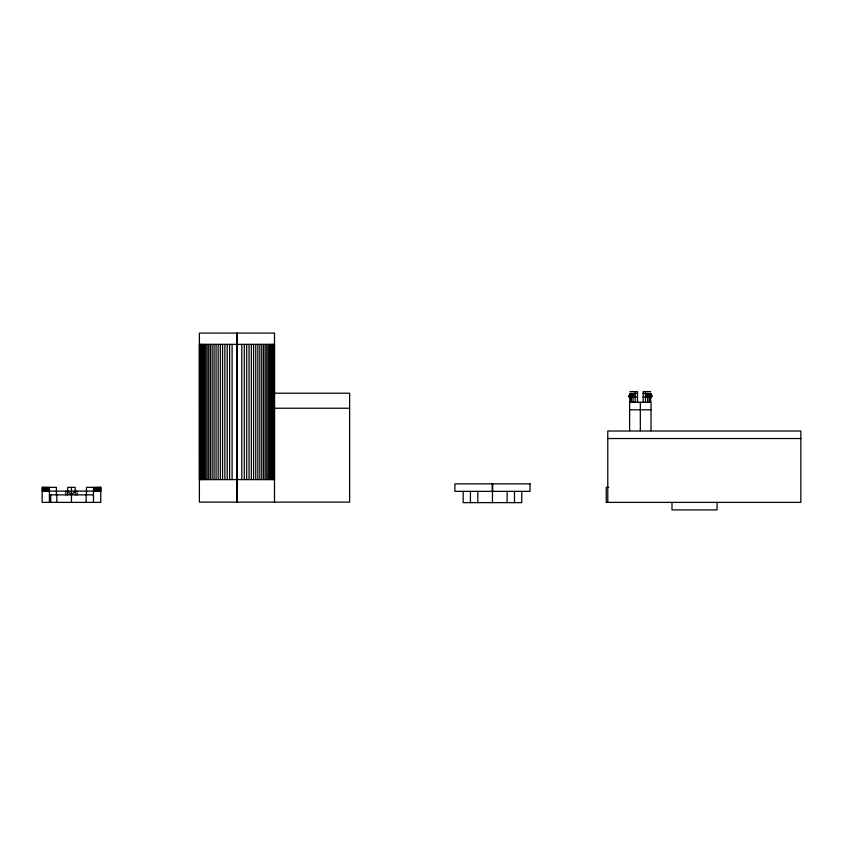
<?xml version="1.0" encoding="UTF-8"?>
<svg xmlns="http://www.w3.org/2000/svg" width="843" height="843" viewBox="0 0 843 843"><rect width="100%" height="100%" fill="white"/><g stroke="black" fill="none" stroke-linecap="round" stroke-linejoin="round"><path stroke-width="1.26" d="M647.624 402.28L647.624 396.832L651.829 396.758L651.829 395.462L650.648 393.449L643.135 393.449M649.258 402.28L649.268 396.832L650.375 396.726L649.268 393.449M650.29 402.28L650.301 396.832L651.46 396.726L650.648 393.449M651.028 430.647L651.028 402.28L629.616 402.28L629.616 430.647M49.421 487.359L49.421 502.386M50.728 502.386L50.77 494.873M56.797 502.386L56.839 494.873M71.444 502.386L71.486 494.873M86.102 502.386L86.134 494.873M93.478 502.386L93.478 487.359M630.343 402.28L630.343 396.832L629.184 396.726L629.995 393.449L637.498 393.449M633.019 402.28L633.019 396.832L631.997 396.726L633.019 393.449M631.375 393.449L630.269 396.726L631.375 396.832L631.375 402.28M629.995 393.449L628.804 396.758L637.498 397.211M630.343 396.832L628.804 396.758L635.158 396.832L633.736 396.747L635.158 393.449L631.997 395.43L629.184 395.43M67.693 491.111L71.444 494.873L75.206 491.111M643.135 397.211L648.646 396.726L647.624 393.449M648.646 396.726L645.485 396.832L651.829 396.758M648.646 395.43L645.485 393.449L646.771 395.451L651.829 395.462L650.301 393.449L651.46 395.43M274.512 344.376L199.391 344.376L199.464 479.593L274.512 479.593M629.995 391.574L637.498 391.574L637.498 402.28M650.648 391.574L643.135 391.574L643.135 402.28M274.512 393.207L349.634 393.207L349.634 502.133L199.391 502.133L199.391 333.101L274.512 333.101L274.512 502.133M274.512 408.233L349.634 408.233M629.616 409.793L651.028 409.793M607.782 438.529L800.85 438.529M608.794 487.359L606.243 487.359L606.243 502.386L800.85 502.386L800.85 431.015L607.782 431.015L607.782 502.386M42.15 491.111L100.749 491.111M49.41 494.873L93.51 494.873M631.997 395.43L633.736 395.451M631.997 396.726L633.736 396.747M717.056 502.386L717.056 509.899L671.976 509.899L671.976 502.386M650.648 396.832L650.648 402.28M646.771 395.451L646.771 396.747M645.485 391.574L645.485 402.28M640.322 402.28L640.322 430.647M635.158 391.574L635.158 402.28M629.995 396.832L629.995 402.28M521.764 491.364L521.764 502.628L463.165 502.628L463.165 491.364M514.493 491.364L514.493 502.628M507.107 491.364L507.107 502.628M492.712 483.85L492.712 491.364M492.46 491.364L492.46 502.628M492.207 483.85L492.207 491.364M477.812 491.364L477.812 502.628M470.436 491.364L470.436 502.628M274.439 344.376L274.439 479.593M274.196 344.376L274.196 479.593M273.796 344.376L273.796 479.593M273.237 344.376L273.237 479.593M272.521 344.376L272.521 479.593M271.657 344.376L271.657 479.593M270.645 344.376L270.645 479.593M269.497 344.376L269.497 479.593M268.2 344.376L268.2 479.593M266.767 344.376L266.767 479.593M265.208 344.376L265.208 479.593M263.532 344.376L263.532 479.593M261.741 344.376L261.741 479.593M259.834 344.376L259.834 479.593M257.842 344.376L257.842 479.593M255.756 344.376L255.756 479.593M253.585 344.376L253.585 479.593M251.34 344.376L251.34 479.593M249.043 344.376L249.043 479.593M246.683 344.376L246.683 479.593M244.291 344.376L244.291 479.593M241.793 344.376L241.793 479.593M237.199 333.101L237.199 502.133M236.704 333.101L236.704 502.133M232.099 344.376L232.099 479.593M229.612 344.376L229.612 479.593M227.22 344.376L227.22 479.593M224.86 344.376L224.86 479.593M222.563 344.376L222.563 479.593M220.318 344.376L220.318 479.593M218.147 344.376L218.147 479.593M216.061 344.376L216.061 479.593M214.059 344.376L214.059 479.593M212.162 344.376L212.162 479.593M210.371 344.376L210.371 479.593M208.695 344.376L208.695 479.593M207.136 344.376L207.136 479.593M205.703 344.376L205.703 479.593M204.406 344.376L204.406 479.593M203.247 344.376L203.247 479.593M202.236 344.376L202.236 479.593M201.372 344.376L201.372 479.593M200.666 344.376L200.666 479.593M200.107 344.376L200.107 479.593M199.707 344.376L199.707 479.593M100.686 487.359L100.686 491.111M100.496 487.359L100.496 491.111M100.18 487.359L100.18 491.111M99.748 487.359L99.748 491.111M99.189 487.359L99.189 491.111M98.515 487.359L98.515 491.111M97.725 487.359L97.725 491.111M96.819 487.359L96.819 491.111M95.807 487.359L95.807 491.111M94.69 487.359L94.69 491.111M86.471 494.873L86.471 487.359L100.749 487.359L100.749 502.386L42.15 502.386L42.213 487.359L56.428 487.359L56.428 494.873M77.082 491.111L77.082 494.873M75.206 494.873L75.206 487.359L67.693 487.359L67.693 494.873M71.444 487.359L71.444 494.873M65.817 491.111L65.817 494.873M48.209 487.359L48.209 491.111M47.092 487.359L47.092 491.111M46.08 487.359L46.08 491.111M45.174 487.359L45.174 491.111M44.384 487.359L44.384 491.111M43.71 487.359L43.71 491.111M43.151 487.359L43.151 491.111M42.708 487.359L42.708 491.111M42.403 487.359L42.403 491.111M530.026 483.85L454.893 483.85L454.893 491.364L530.026 491.364L530.026 483.85"/></g></svg>
